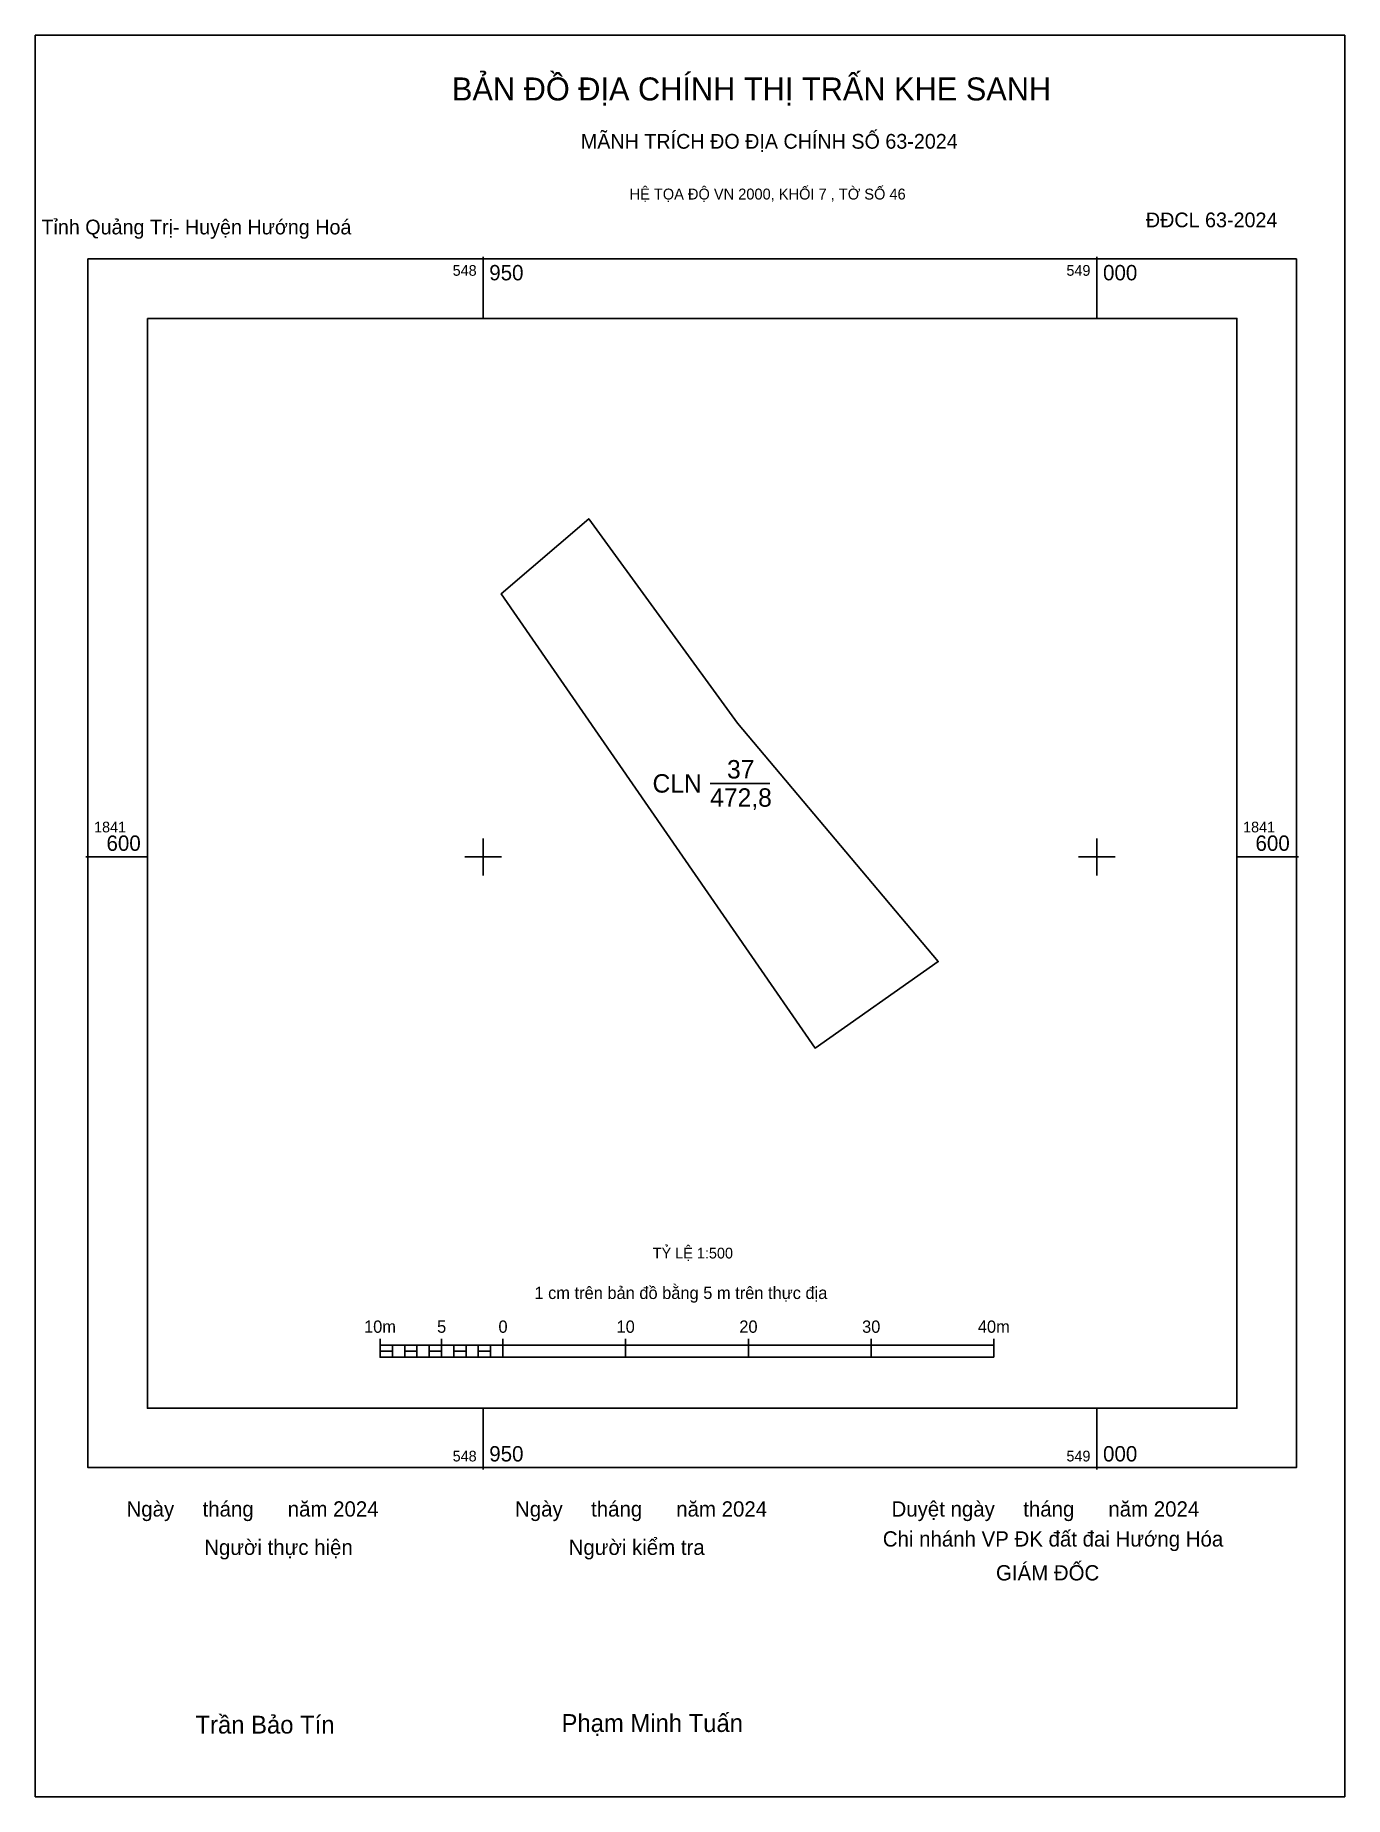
# Model space of a CAD drawing. Extents: x 548914 to 549020, y 1841523 to 1841667.
import ezdxf

# ---------------------------------------------------------------- set-up
doc = ezdxf.new("R2010")
doc.units = 0
for name, color, linetype in [('Level 10', 7, 'Continuous'), ('Level 13', 7, 'Continuous'), ('Level 15', 7, 'Continuous'), ('Level 27', 7, 'Continuous'), ('Level 6', 7, 'Continuous'), ('Level 62', 7, 'Continuous'), ('Level 63', 7, 'Continuous'), ('Level 9', 7, 'Continuous')]:
    doc.layers.add(name, color=color, linetype=linetype)

msp = doc.modelspace()

# ---------------------------------------------------------------- linework, layer by layer
at = {"layer": 'Level 10'}
msp.add_line((548968.5, 1841605.99), (548973.36, 1841605.99), dxfattribs=at)
msp.add_lwpolyline([(548966.24, 1841600.07), (548951.48, 1841621.43), (548958.6, 1841627.55), (548970.73, 1841610.9), (548987.07, 1841591.48), (548977.04, 1841584.44)], close=True, dxfattribs=at)
at = {"layer": 'Level 15'}
msp.add_lwpolyline([(548913.51, 1841666.92), (549020.19, 1841666.92), (549020.19, 1841523.46), (548913.51, 1841523.46)], close=True, dxfattribs=at)
at = {"layer": 'Level 27'}
for p, q in [((548958.6, 1841627.55), (548958.6, 1841627.55)), ((548966.24, 1841600.07), (548966.24, 1841600.06)), ((548987.07, 1841591.48), (548987.08, 1841591.48))]:
    msp.add_line(p, q, dxfattribs=at)
at = {"layer": 'Level 62'}
msp.add_lwpolyline([(548922.65, 1841643.86), (549011.41, 1841643.86), (549011.41, 1841555.11), (548922.65, 1841555.11)], close=True, dxfattribs=at)
at = {"layer": 'Level 63'}
for p, q in [((548950, 1841648.86), (548950, 1841643.86)), ((549000, 1841648.86), (549000, 1841643.86)), ((548950, 1841601.5), (548950, 1841598.5)), ((549000, 1841601.5), (549000, 1841598.5)), ((548917.65, 1841600), (548922.65, 1841600)), ((548948.5, 1841600), (548951.5, 1841600)), ((548998.5, 1841600), (549001.5, 1841600)), ((549011.41, 1841600), (549016.41, 1841600)), ((548941.61, 1841560.75), (548941.61, 1841559.25)), ((548946.61, 1841560.75), (548946.61, 1841559.25)), ((548951.61, 1841560.75), (548951.61, 1841559.25)), ((548961.61, 1841560.75), (548961.61, 1841559.25)), ((548971.61, 1841560.75), (548971.61, 1841559.25)), ((548981.61, 1841560.75), (548981.61, 1841559.25)), ((548991.61, 1841560.75), (548991.61, 1841559.25)), ((548941.61, 1841560.25), (548991.61, 1841560.25)), ((548942.61, 1841560.25), (548942.61, 1841559.25)), ((548943.61, 1841560.25), (548943.61, 1841559.25)), ((548944.61, 1841560.25), (548944.61, 1841559.25)), ((548945.61, 1841560.25), (548945.61, 1841559.25)), ((548946.61, 1841560.25), (548946.61, 1841559.25)), ((548947.61, 1841560.25), (548947.61, 1841559.25)), ((548948.61, 1841560.25), (548948.61, 1841559.25)), ((548949.61, 1841560.25), (548949.61, 1841559.25)), ((548950.61, 1841560.25), (548950.61, 1841559.25)), ((548951.61, 1841560.25), (548951.61, 1841559.25)), ((548941.61, 1841559.25), (548991.61, 1841559.25)), ((548950, 1841555.11), (548950, 1841550.11)), ((549000, 1841555.11), (549000, 1841550.11))]:
    msp.add_line(p, q, dxfattribs=at)
for points in [[(548917.81, 1841648.71), (549016.25, 1841648.71), (549016.25, 1841550.27), (548917.81, 1841550.27)], [(548941.61, 1841559.75), (548942.61, 1841559.75), (548942.61, 1841559.25), (548941.61, 1841559.25)], [(548941.61, 1841559.75), (548942.61, 1841559.75), (548942.61, 1841559.25), (548941.61, 1841559.25)], [(548943.61, 1841559.75), (548944.61, 1841559.75), (548944.61, 1841559.25), (548943.61, 1841559.25)], [(548945.61, 1841559.75), (548946.61, 1841559.75), (548946.61, 1841559.25), (548945.61, 1841559.25)], [(548947.61, 1841559.75), (548948.61, 1841559.75), (548948.61, 1841559.25), (548947.61, 1841559.25)], [(548949.61, 1841559.75), (548950.61, 1841559.75), (548950.61, 1841559.25), (548949.61, 1841559.25)]]:
    msp.add_lwpolyline(points, close=True, dxfattribs=at)

# ---------------------------------------------------------------- texts
at = {"layer": 'Level 13'}
for s, p in [('CLN', (548963.8, 1841605.24)), ('37', (548969.87, 1841606.39)), ('472,8', (548968.5, 1841604.09))]:
    msp.add_text(s, height=1.5, dxfattribs=at).set_placement(p)
at = {"layer": 'Level 6'}
msp.add_text('TỶ LỆ 1:500', height=0.879, dxfattribs=at).set_placement((548963.82, 1841567.3))
at = {"layer": 'Level 63'}
for s, height, p in [('BẢN ĐỒ ĐỊA CHÍNH THỊ TRẤN KHE SANH', 1.8718, (548947.46, 1841661.61)), ('MÃNH TRÍCH ĐO ĐỊA CHÍNH SỐ 63-2024', 1.2011, (548957.96, 1841657.68)), ('HỆ TỌA ĐỘ VN 2000, KHỐI 7 , TỜ SỐ 46', 0.8891, (548961.93, 1841653.54)), ('548', 0.875, (548947.52, 1841647.33)), ('950', 1.25, (548950.5, 1841646.96)), ('549', 0.875, (548997.52, 1841647.33)), ('000', 1.25, (549000.5, 1841646.96)), ('1841', 0.875, (548918.31, 1841602)), ('1841', 0.875, (549011.91, 1841602)), ('600', 1.25, (548919.32, 1841600.5)), ('600', 1.25, (549012.92, 1841600.5)), ('1 cm trên bản đồ bằng 5 m trên thực địa', 1, (548954.18, 1841564)), ('10m', 1, (548940.3, 1841561.25)), ('5', 1, (548946.25, 1841561.25)), ('0', 1, (548951.25, 1841561.25)), ('10', 1, (548960.87, 1841561.25)), ('20', 1, (548970.87, 1841561.25)), ('30', 1, (548980.87, 1841561.25)), ('40m', 1, (548990.3, 1841561.25)), ('548', 0.875, (548947.52, 1841550.77)), ('950', 1.25, (548950.5, 1841550.77)), ('549', 0.875, (548997.52, 1841550.77)), ('000', 1.25, (549000.5, 1841550.77)), ('Ngày     tháng      năm 2024', 1.2442, (548920.95, 1841546.28)), ('Ngày     tháng      năm 2024', 1.2442, (548952.6, 1841546.28)), ('Duyệt ngày     tháng      năm 2024', 1.2442, (548983.27, 1841546.28)), ('Chi nhánh VP ĐK đất đai Hướng Hóa', 1.2442, (548982.56, 1841543.84)), ('Người thực hiện', 1.2442, (548927.28, 1841543.16)), ('Người kiểm tra', 1.2442, (548956.97, 1841543.16)), ('GIÁM ĐỐC', 1.244, (548991.78, 1841541.08)), ('Trần Bảo Tín', 1.4512, (548926.57, 1841528.61)), ('Phạm Minh Tuấn', 1.4512, (548956.39, 1841528.74))]:
    msp.add_text(s, height=height, dxfattribs=at).set_placement(p)
at = {"layer": 'Level 9'}
for s, p in [('Tỉnh Quảng Trị- Huyện Hướng Hoá', (548914.02, 1841650.7)), ('ĐĐCL 63-2024', (549003.99, 1841651.28))]:
    msp.add_text(s, height=1.2011, dxfattribs=at).set_placement(p)

doc.saveas('drawing.dxf')
